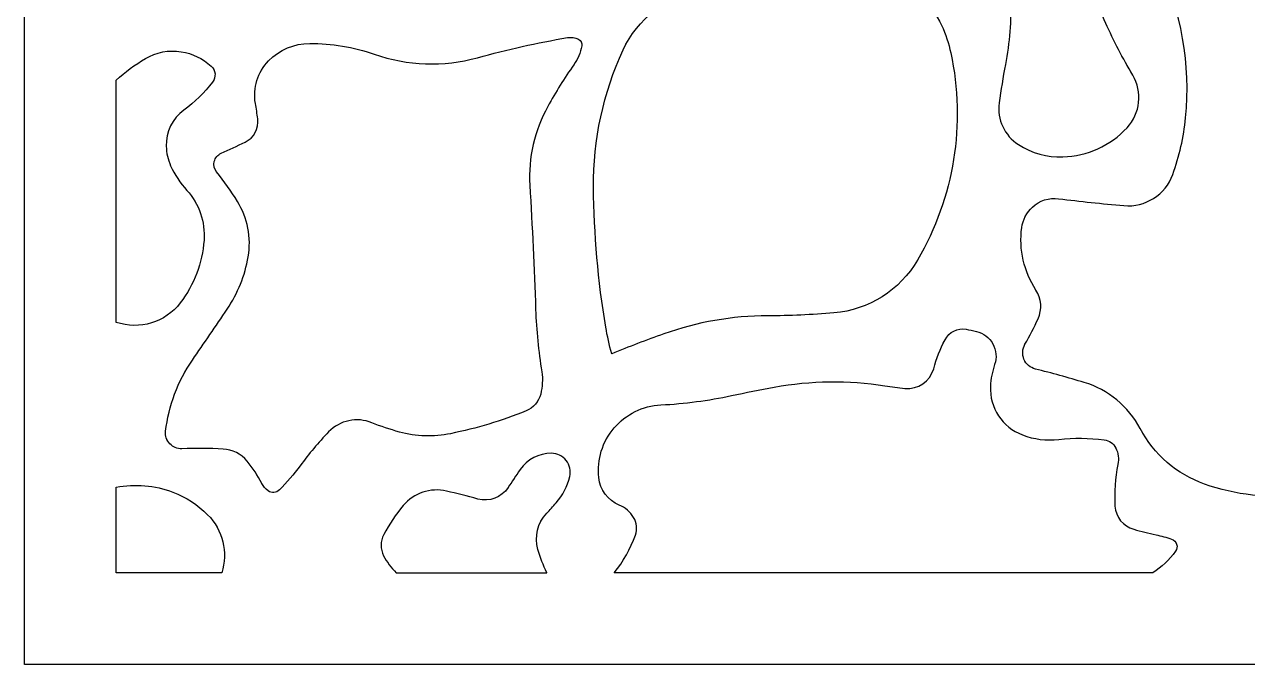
# Model space of a CAD drawing. Header units: centimetres. Extents: x -9.9 to 10.3, y -9.5 to 9.3.
# Drawn here: x -9.882 to -5.011, y -9.532 to -6.984 of the extents above; entities that cross this region are included whole.
import ezdxf

# ---------------------------------------------------------------- set-up
doc = ezdxf.new("R2010")
doc.units = ezdxf.units.CM
doc.header["$MEASUREMENT"] = 0
doc.layers.add('layer 1', color=7, linetype='Continuous')

msp = doc.modelspace()

# ---------------------------------------------------------------- linework, layer by layer
at = {"layer": 'layer 1', "color": 177}
for points, knots in [([(-0.14037, 9.32214), (-0.14037, 9.32214), (-9.88152, 9.32214), (-9.88152, 9.32214), (-9.88152, 9.32214), (-9.88152, 9.32214), (-9.88152, -9.53163), (-9.88152, -9.53163), (-9.88152, -9.53163), (-9.88152, -9.53163), (-0.14037, -9.53163), (-0.14037, -9.53163), (-0.14037, -9.53163), (-0.14037, -9.53163), (-0.14037, 9.32214), (-0.14037, 9.32214)], [0, 0, 0, 0, 0.2, 0.2, 0.2, 0.2, 0.4, 0.4, 0.4, 0.4, 0.6, 0.6, 0.6, 0.6, 1, 1, 1, 1]), ([(-5.74212, -5.81125), (-5.74071, -5.761), (-5.73426, -5.71101), (-5.72285, -5.66205), (-5.72285, -5.66205), (-5.70198, -5.57248), (-5.6734, -5.48486), (-5.63745, -5.40021), (-5.63745, -5.40021), (-5.61837, -5.35523), (-5.56962, -5.33052), (-5.52204, -5.34161), (-5.52204, -5.34161), (-5.45297, -5.35773), (-5.39365, -5.40184), (-5.35828, -5.46333), (-5.35828, -5.46333), (-5.33048, -5.51162), (-5.34061, -5.57287), (-5.38239, -5.60973), (-5.38239, -5.60973), (-5.41387, -5.63749), (-5.44395, -5.66678), (-5.47252, -5.69752), (-5.47252, -5.69752), (-5.54221, -5.77259), (-5.58336, -5.86964), (-5.58883, -5.97192), (-5.58883, -5.97192), (-5.59787, -6.14079), (-5.61429, -6.3092), (-5.63805, -6.47664), (-5.63805, -6.47664), (-5.65118, -6.56915), (-5.65172, -6.66299), (-5.63967, -6.75564), (-5.63967, -6.75564), (-5.62968, -6.83297), (-5.60811, -6.90834), (-5.57567, -6.97925), (-5.57567, -6.97925), (-5.5434, -7.0498), (-5.50746, -7.11861), (-5.468, -7.1854), (-5.468, -7.1854), (-5.42836, -7.25245), (-5.43759, -7.33766), (-5.49056, -7.39476), (-5.49056, -7.39476), (-5.55691, -7.46625), (-5.64926, -7.50812), (-5.74675, -7.51098), (-5.74675, -7.51098), (-5.80911, -7.5128), (-5.87059, -7.49578), (-5.92315, -7.46218), (-5.92315, -7.46218), (-5.97891, -7.42654), (-6.00893, -7.36172), (-6.00014, -7.29614), (-6.00014, -7.29614), (-5.99327, -7.24496), (-5.98491, -7.19399), (-5.97509, -7.14329), (-5.97509, -7.14329), (-5.95824, -7.05639), (-5.9516, -6.96783), (-5.95531, -6.87938), (-5.95531, -6.87938), (-5.95899, -6.79237), (-6.01961, -6.71831), (-6.10421, -6.69767), (-6.10421, -6.69767), (-6.14686, -6.68724), (-6.18792, -6.67113), (-6.22627, -6.64976), (-6.22627, -6.64976), (-6.25825, -6.63197), (-6.27667, -6.5969), (-6.27325, -6.56046), (-6.27325, -6.56046), (-6.27001, -6.52619), (-6.25628, -6.49373), (-6.23393, -6.46753), (-6.23393, -6.46753), (-6.2115, -6.44122), (-6.18009, -6.42415), (-6.14582, -6.41961), (-6.14582, -6.41961), (-6.09516, -6.41292), (-6.04419, -6.40879), (-5.99312, -6.40725), (-5.99312, -6.40725), (-5.96413, -6.40638), (-5.93561, -6.39985), (-5.90913, -6.38801), (-5.90913, -6.38801), (-5.85792, -6.36515), (-5.82046, -6.31958), (-5.80797, -6.2649), (-5.80797, -6.2649), (-5.78221, -6.15219), (-5.76161, -6.03837), (-5.74623, -5.92377), (-5.74623, -5.92377), (-5.74123, -5.88648), (-5.73985, -5.84881), (-5.74212, -5.81125)], [0, 0, 0, 0, 0.0357143, 0.0357143, 0.0357143, 0.0357143, 0.0714286, 0.0714286, 0.0714286, 0.0714286, 0.1071429, 0.1071429, 0.1071429, 0.1071429, 0.1428571, 0.1428571, 0.1428571, 0.1428571, 0.1785714, 0.1785714, 0.1785714, 0.1785714, 0.2142857, 0.2142857, 0.2142857, 0.2142857, 0.25, 0.25, 0.25, 0.25, 0.2857143, 0.2857143, 0.2857143, 0.2857143, 0.3214286, 0.3214286, 0.3214286, 0.3214286, 0.3571429, 0.3571429, 0.3571429, 0.3571429, 0.3928571, 0.3928571, 0.3928571, 0.3928571, 0.4285714, 0.4285714, 0.4285714, 0.4285714, 0.4642857, 0.4642857, 0.4642857, 0.4642857, 0.5, 0.5, 0.5, 0.5, 0.5357143, 0.5357143, 0.5357143, 0.5357143, 0.5714286, 0.5714286, 0.5714286, 0.5714286, 0.6071429, 0.6071429, 0.6071429, 0.6071429, 0.6428571, 0.6428571, 0.6428571, 0.6428571, 0.6785714, 0.6785714, 0.6785714, 0.6785714, 0.7142857, 0.7142857, 0.7142857, 0.7142857, 0.75, 0.75, 0.75, 0.75, 0.7857143, 0.7857143, 0.7857143, 0.7857143, 0.8214286, 0.8214286, 0.8214286, 0.8214286, 0.8571429, 0.8571429, 0.8571429, 0.8571429, 0.8928571, 0.8928571, 0.8928571, 0.8928571, 0.9285714, 0.9285714, 0.9285714, 0.9285714, 1, 1, 1, 1]), ([(-4.74733, -5.96332), (-4.78467, -5.87727), (-4.84033, -5.80044), (-4.91048, -5.73815), (-4.91048, -5.73815), (-4.93929, -5.71252), (-4.97076, -5.69005), (-5.00435, -5.67111), (-5.00435, -5.67111), (-5.05468, -5.64275), (-5.11787, -5.65291), (-5.1567, -5.69568), (-5.1567, -5.69568), (-5.21255, -5.75716), (-5.2582, -5.82715), (-5.29193, -5.90306), (-5.29193, -5.90306), (-5.33207, -5.9934), (-5.38118, -6.07952), (-5.4385, -6.16007), (-5.4385, -6.16007), (-5.49294, -6.2366), (-5.51141, -6.33295), (-5.48907, -6.42417), (-5.48907, -6.42417), (-5.4677, -6.5115), (-5.43674, -6.59619), (-5.39675, -6.67671), (-5.39675, -6.67671), (-5.38672, -6.69691), (-5.37678, -6.71715), (-5.36695, -6.73744), (-5.36695, -6.73744), (-5.27395, -6.92937), (-5.2361, -7.14348), (-5.2576, -7.35566), (-5.2576, -7.35566), (-5.2654, -7.43251), (-5.28261, -7.50813), (-5.30882, -7.58078), (-5.30882, -7.58078), (-5.33792, -7.66155), (-5.41793, -7.71254), (-5.50344, -7.70498), (-5.50344, -7.70498), (-5.59024, -7.69726), (-5.67689, -7.688), (-5.76335, -7.6772), (-5.76335, -7.6772), (-5.80127, -7.67246), (-5.83932, -7.68466), (-5.86739, -7.71058), (-5.86739, -7.71058), (-5.8907, -7.73215), (-5.90578, -7.76113), (-5.91002, -7.7926), (-5.91002, -7.7926), (-5.92175, -7.87948), (-5.90181, -7.96762), (-5.85378, -8.04096), (-5.85378, -8.04096), (-5.83153, -8.07495), (-5.82821, -8.11799), (-5.84495, -8.155), (-5.84495, -8.155), (-5.86069, -8.18976), (-5.87818, -8.22369), (-5.89738, -8.25666), (-5.89738, -8.25666), (-5.90798, -8.27491), (-5.90937, -8.29708), (-5.90113, -8.31651), (-5.90113, -8.31651), (-5.89289, -8.33594), (-5.87614, -8.35032), (-5.85565, -8.35539), (-5.85565, -8.35539), (-5.79043, -8.37162), (-5.72561, -8.38946), (-5.66127, -8.40889), (-5.66127, -8.40889), (-5.56555, -8.43783), (-5.48531, -8.50388), (-5.43847, -8.59224), (-5.43847, -8.59224), (-5.38377, -8.69542), (-5.29244, -8.7743), (-5.18237, -8.81333), (-5.18237, -8.81333), (-5.12062, -8.83523), (-5.05658, -8.84994), (-4.99146, -8.85717), (-4.99146, -8.85717), (-4.92793, -8.86422), (-4.86366, -8.85598), (-4.80397, -8.8331), (-4.80397, -8.8331), (-4.74177, -8.80925), (-4.69462, -8.75734), (-4.6769, -8.69313), (-4.6769, -8.69313), (-4.66856, -8.66294), (-4.66006, -8.63279), (-4.65141, -8.60268), (-4.65141, -8.60268), (-4.63637, -8.55033), (-4.59613, -8.50893), (-4.54425, -8.49234), (-4.54425, -8.49234), (-4.47806, -8.4712), (-4.41039, -8.45496), (-4.34181, -8.44376), (-4.34181, -8.44376), (-4.28399, -8.4343), (-4.23532, -8.39545), (-4.21335, -8.34114), (-4.21335, -8.34114), (-4.20248, -8.3143), (-4.19621, -8.28582), (-4.1948, -8.25689), (-4.1948, -8.25689), (-4.18794, -8.11544), (-4.1613, -7.97561), (-4.11567, -7.84154), (-4.11567, -7.84154), (-4.10431, -7.80814), (-4.10006, -7.77276), (-4.10319, -7.73762), (-4.10319, -7.73762), (-4.10537, -7.71328), (-4.12496, -7.6942), (-4.14936, -7.69271), (-4.14936, -7.69271), (-4.18748, -7.69037), (-4.22573, -7.69142), (-4.26367, -7.69587), (-4.26367, -7.69587), (-4.31419, -7.70179), (-4.36478, -7.70706), (-4.41544, -7.7117), (-4.41544, -7.7117), (-4.53297, -7.72247), (-4.64918, -7.6797), (-4.73176, -7.59537), (-4.73176, -7.59537), (-4.84005, -7.48478), (-4.88914, -7.32906), (-4.86399, -7.17634), (-4.86399, -7.17634), (-4.85209, -7.10413), (-4.83385, -7.0331), (-4.80949, -6.96408), (-4.80949, -6.96408), (-4.77861, -6.87673), (-4.74557, -6.79014), (-4.7104, -6.70442), (-4.7104, -6.70442), (-4.64857, -6.55368), (-4.63411, -6.38777), (-4.66899, -6.22862), (-4.66899, -6.22862), (-4.68875, -6.13843), (-4.71493, -6.04979), (-4.74733, -5.96333), (-4.74733, -5.96333), (-4.74733, -5.96333), (-4.74733, -5.96332), (-4.74733, -5.96332)], [0, 0, 0, 0, 0.0232558, 0.0232558, 0.0232558, 0.0232558, 0.0465116, 0.0465116, 0.0465116, 0.0465116, 0.0697674, 0.0697674, 0.0697674, 0.0697674, 0.0930233, 0.0930233, 0.0930233, 0.0930233, 0.1162791, 0.1162791, 0.1162791, 0.1162791, 0.1395349, 0.1395349, 0.1395349, 0.1395349, 0.1627907, 0.1627907, 0.1627907, 0.1627907, 0.1860465, 0.1860465, 0.1860465, 0.1860465, 0.2093023, 0.2093023, 0.2093023, 0.2093023, 0.2325581, 0.2325581, 0.2325581, 0.2325581, 0.255814, 0.255814, 0.255814, 0.255814, 0.2790698, 0.2790698, 0.2790698, 0.2790698, 0.3023256, 0.3023256, 0.3023256, 0.3023256, 0.3255814, 0.3255814, 0.3255814, 0.3255814, 0.3488372, 0.3488372, 0.3488372, 0.3488372, 0.372093, 0.372093, 0.372093, 0.372093, 0.3953488, 0.3953488, 0.3953488, 0.3953488, 0.4186047, 0.4186047, 0.4186047, 0.4186047, 0.4418605, 0.4418605, 0.4418605, 0.4418605, 0.4651163, 0.4651163, 0.4651163, 0.4651163, 0.4883721, 0.4883721, 0.4883721, 0.4883721, 0.5116279, 0.5116279, 0.5116279, 0.5116279, 0.5348837, 0.5348837, 0.5348837, 0.5348837, 0.5581395, 0.5581395, 0.5581395, 0.5581395, 0.5813953, 0.5813953, 0.5813953, 0.5813953, 0.6046512, 0.6046512, 0.6046512, 0.6046512, 0.627907, 0.627907, 0.627907, 0.627907, 0.6511628, 0.6511628, 0.6511628, 0.6511628, 0.6744186, 0.6744186, 0.6744186, 0.6744186, 0.6976744, 0.6976744, 0.6976744, 0.6976744, 0.7209302, 0.7209302, 0.7209302, 0.7209302, 0.744186, 0.744186, 0.744186, 0.744186, 0.7674419, 0.7674419, 0.7674419, 0.7674419, 0.7906977, 0.7906977, 0.7906977, 0.7906977, 0.8139535, 0.8139535, 0.8139535, 0.8139535, 0.8372093, 0.8372093, 0.8372093, 0.8372093, 0.8604651, 0.8604651, 0.8604651, 0.8604651, 0.8837209, 0.8837209, 0.8837209, 0.8837209, 0.9069767, 0.9069767, 0.9069767, 0.9069767, 0.9302326, 0.9302326, 0.9302326, 0.9302326, 0.9534884, 0.9534884, 0.9534884, 0.9534884, 1, 1, 1, 1]), ([(-7.54279, -8.29478), (-7.47433, -8.26671), (-7.40522, -8.24024), (-7.33553, -8.2154), (-7.33553, -8.2154), (-7.20277, -8.16809), (-7.06288, -8.14375), (-6.92195, -8.14342), (-6.92195, -8.14342), (-6.83382, -8.14321), (-6.74573, -8.13938), (-6.65791, -8.13194), (-6.65791, -8.13194), (-6.51922, -8.12015), (-6.39502, -8.04173), (-6.32486, -7.92152), (-6.32486, -7.92152), (-6.17962, -7.67269), (-6.13245, -7.37883), (-6.19266, -7.09708), (-6.19266, -7.09708), (-6.20076, -7.05914), (-6.21306, -7.02223), (-6.22934, -6.98702), (-6.22934, -6.98702), (-6.27134, -6.89622), (-6.35204, -6.82928), (-6.44906, -6.80487), (-6.44906, -6.80487), (-6.50341, -6.79119), (-6.55944, -6.78552), (-6.61542, -6.78805), (-6.61542, -6.78805), (-6.80869, -6.79675), (-7.00119, -6.81762), (-7.19182, -6.85053), (-7.19182, -6.85053), (-7.32619, -6.87376), (-7.44051, -6.96141), (-7.49768, -7.08521), (-7.49768, -7.08521), (-7.5768, -7.25648), (-7.61697, -7.44308), (-7.6153, -7.63173), (-7.6153, -7.63173), (-7.61365, -7.81837), (-7.59738, -8.00456), (-7.56661, -8.18864), (-7.56661, -8.18864), (-7.56063, -8.22444), (-7.55268, -8.25986), (-7.54279, -8.29478), (-7.54279, -8.29478), (-7.54279, -8.29478), (-7.54279, -8.29478), (-7.54279, -8.29478)], [0, 0, 0, 0, 0.0666667, 0.0666667, 0.0666667, 0.0666667, 0.1333333, 0.1333333, 0.1333333, 0.1333333, 0.2, 0.2, 0.2, 0.2, 0.2666667, 0.2666667, 0.2666667, 0.2666667, 0.3333333, 0.3333333, 0.3333333, 0.3333333, 0.4, 0.4, 0.4, 0.4, 0.4666667, 0.4666667, 0.4666667, 0.4666667, 0.5333333, 0.5333333, 0.5333333, 0.5333333, 0.6, 0.6, 0.6, 0.6, 0.6666667, 0.6666667, 0.6666667, 0.6666667, 0.7333333, 0.7333333, 0.7333333, 0.7333333, 0.8, 0.8, 0.8, 0.8, 0.8666667, 0.8666667, 0.8666667, 0.8666667, 1, 1, 1, 1]), ([(-7.82116, -8.36658), (-7.83479, -8.28451), (-7.84305, -8.20162), (-7.84589, -8.11846), (-7.84589, -8.11846), (-7.85153, -7.95339), (-7.85922, -7.7884), (-7.86894, -7.62352), (-7.86894, -7.62352), (-7.87538, -7.51447), (-7.85064, -7.40578), (-7.79766, -7.31024), (-7.79766, -7.31024), (-7.766, -7.25298), (-7.73128, -7.19746), (-7.69367, -7.14392), (-7.69367, -7.14392), (-7.67795, -7.12153), (-7.66721, -7.09605), (-7.66217, -7.06917), (-7.66217, -7.06917), (-7.66013, -7.05824), (-7.66561, -7.0473), (-7.67559, -7.04241), (-7.67559, -7.04241), (-7.68893, -7.03589), (-7.70396, -7.03372), (-7.7186, -7.03621), (-7.7186, -7.03621), (-7.83947, -7.05676), (-7.95923, -7.08338), (-8.07742, -7.11597), (-8.07742, -7.11597), (-8.21283, -7.15331), (-8.35648, -7.14846), (-8.48907, -7.10209), (-8.48907, -7.10209), (-8.57151, -7.07326), (-8.65825, -7.05874), (-8.74559, -7.05915), (-8.74559, -7.05915), (-8.80724, -7.05944), (-8.86617, -7.0844), (-8.90924, -7.12852), (-8.90924, -7.12852), (-8.95306, -7.17339), (-8.97263, -7.23654), (-8.9618, -7.29832), (-8.9618, -7.29832), (-8.95825, -7.31863), (-8.95512, -7.33902), (-8.95243, -7.35946), (-8.95243, -7.35946), (-8.94735, -7.39794), (-8.96762, -7.43535), (-9.00261, -7.45215), (-9.00261, -7.45215), (-9.03428, -7.46736), (-9.06616, -7.48211), (-9.09825, -7.49642), (-9.09825, -7.49642), (-9.11198, -7.50255), (-9.12207, -7.51472), (-9.12558, -7.52934), (-9.12558, -7.52934), (-9.12908, -7.54396), (-9.12566, -7.5593), (-9.11621, -7.57099), (-9.11621, -7.57099), (-9.08618, -7.60822), (-9.0585, -7.64727), (-9.03331, -7.68792), (-9.03331, -7.68792), (-8.99251, -7.75366), (-8.97729, -7.83215), (-8.99053, -7.90838), (-8.99053, -7.90838), (-9.00349, -7.98294), (-9.03206, -8.05395), (-9.07433, -8.11672), (-9.07433, -8.11672), (-9.12009, -8.18465), (-9.16623, -8.25232), (-9.21276, -8.31973), (-9.21276, -8.31973), (-9.27093, -8.40403), (-9.30751, -8.50127), (-9.31931, -8.60301), (-9.31931, -8.60301), (-9.32141, -8.62127), (-9.31539, -8.63953), (-9.30284, -8.65296), (-9.30284, -8.65296), (-9.2903, -8.66638), (-9.2726, -8.67363), (-9.25424, -8.67277), (-9.25424, -8.67277), (-9.19958, -8.67026), (-9.14481, -8.67065), (-9.09019, -8.67395), (-9.09019, -8.67395), (-9.05324, -8.67617), (-9.01882, -8.69356), (-8.99508, -8.72197), (-8.99508, -8.72197), (-8.97224, -8.74931), (-8.95256, -8.77915), (-8.93642, -8.81092), (-8.93642, -8.81092), (-8.93048, -8.8226), (-8.92183, -8.83269), (-8.91119, -8.84034), (-8.91119, -8.84034), (-8.89722, -8.85037), (-8.87806, -8.84879), (-8.86595, -8.83659), (-8.86595, -8.83659), (-8.83619, -8.80665), (-8.80872, -8.77453), (-8.78376, -8.74048), (-8.78376, -8.74048), (-8.74901, -8.69307), (-8.71108, -8.64805), (-8.67027, -8.60574), (-8.67027, -8.60574), (-8.6257, -8.55952), (-8.55744, -8.54507), (-8.49793, -8.56917), (-8.49793, -8.56917), (-8.46226, -8.58363), (-8.42575, -8.59593), (-8.3886, -8.60601), (-8.3886, -8.60601), (-8.32198, -8.62416), (-8.25206, -8.62644), (-8.1844, -8.61267), (-8.1844, -8.61267), (-8.08158, -8.59173), (-7.98094, -8.5613), (-7.88375, -8.52174), (-7.88375, -8.52174), (-7.85487, -8.50998), (-7.83336, -8.48515), (-7.82586, -8.45489), (-7.82586, -8.45489), (-7.8187, -8.42601), (-7.81711, -8.39605), (-7.82116, -8.36658), (-7.82116, -8.36658), (-7.82116, -8.36658), (-7.82116, -8.36658), (-7.82116, -8.36658)], [0, 0, 0, 0, 0.025641, 0.025641, 0.025641, 0.025641, 0.0512821, 0.0512821, 0.0512821, 0.0512821, 0.0769231, 0.0769231, 0.0769231, 0.0769231, 0.1025641, 0.1025641, 0.1025641, 0.1025641, 0.1282051, 0.1282051, 0.1282051, 0.1282051, 0.1538462, 0.1538462, 0.1538462, 0.1538462, 0.1794872, 0.1794872, 0.1794872, 0.1794872, 0.2051282, 0.2051282, 0.2051282, 0.2051282, 0.2307692, 0.2307692, 0.2307692, 0.2307692, 0.2564103, 0.2564103, 0.2564103, 0.2564103, 0.2820513, 0.2820513, 0.2820513, 0.2820513, 0.3076923, 0.3076923, 0.3076923, 0.3076923, 0.3333333, 0.3333333, 0.3333333, 0.3333333, 0.3589744, 0.3589744, 0.3589744, 0.3589744, 0.3846154, 0.3846154, 0.3846154, 0.3846154, 0.4102564, 0.4102564, 0.4102564, 0.4102564, 0.4358974, 0.4358974, 0.4358974, 0.4358974, 0.4615385, 0.4615385, 0.4615385, 0.4615385, 0.4871795, 0.4871795, 0.4871795, 0.4871795, 0.5128205, 0.5128205, 0.5128205, 0.5128205, 0.5384615, 0.5384615, 0.5384615, 0.5384615, 0.5641026, 0.5641026, 0.5641026, 0.5641026, 0.5897436, 0.5897436, 0.5897436, 0.5897436, 0.6153846, 0.6153846, 0.6153846, 0.6153846, 0.6410256, 0.6410256, 0.6410256, 0.6410256, 0.6666667, 0.6666667, 0.6666667, 0.6666667, 0.6923077, 0.6923077, 0.6923077, 0.6923077, 0.7179487, 0.7179487, 0.7179487, 0.7179487, 0.7435897, 0.7435897, 0.7435897, 0.7435897, 0.7692308, 0.7692308, 0.7692308, 0.7692308, 0.7948718, 0.7948718, 0.7948718, 0.7948718, 0.8205128, 0.8205128, 0.8205128, 0.8205128, 0.8461538, 0.8461538, 0.8461538, 0.8461538, 0.8717949, 0.8717949, 0.8717949, 0.8717949, 0.8974359, 0.8974359, 0.8974359, 0.8974359, 0.9230769, 0.9230769, 0.9230769, 0.9230769, 0.9487179, 0.9487179, 0.9487179, 0.9487179, 1, 1, 1, 1]), ([(-9.51628, -8.16949), (-9.42335, -8.20117), (-9.32066, -8.1701), (-9.26101, -8.09211), (-9.26101, -8.09211), (-9.20581, -8.01998), (-9.17292, -7.93332), (-9.16638, -7.84273), (-9.16638, -7.84273), (-9.16114, -7.76989), (-9.18595, -7.69814), (-9.23511, -7.64414), (-9.23511, -7.64414), (-9.26161, -7.61501), (-9.28329, -7.58182), (-9.2993, -7.54584), (-9.2993, -7.54584), (-9.31015, -7.52145), (-9.31618, -7.49518), (-9.31705, -7.46849), (-9.31705, -7.46849), (-9.3189, -7.41189), (-9.29261, -7.358), (-9.24688, -7.32459), (-9.24688, -7.32459), (-9.20356, -7.29295), (-9.16499, -7.2553), (-9.13229, -7.21277), (-9.13229, -7.21277), (-9.11737, -7.19334), (-9.11984, -7.16573), (-9.13802, -7.1493), (-9.13802, -7.1493), (-9.17138, -7.11911), (-9.21276, -7.09926), (-9.25718, -7.09215), (-9.25718, -7.09215), (-9.3064, -7.0843), (-9.35679, -7.09395), (-9.39962, -7.11944), (-9.39962, -7.11944), (-9.44127, -7.14422), (-9.48034, -7.17308), (-9.51628, -7.20559), (-9.51628, -7.20559), (-9.51628, -7.20559), (-9.51628, -8.16949), (-9.51628, -8.16949)], [0, 0, 0, 0, 0.0769231, 0.0769231, 0.0769231, 0.0769231, 0.1538462, 0.1538462, 0.1538462, 0.1538462, 0.2307692, 0.2307692, 0.2307692, 0.2307692, 0.3076923, 0.3076923, 0.3076923, 0.3076923, 0.3846154, 0.3846154, 0.3846154, 0.3846154, 0.4615385, 0.4615385, 0.4615385, 0.4615385, 0.5384615, 0.5384615, 0.5384615, 0.5384615, 0.6153846, 0.6153846, 0.6153846, 0.6153846, 0.6923077, 0.6923077, 0.6923077, 0.6923077, 0.7692308, 0.7692308, 0.7692308, 0.7692308, 0.8461538, 0.8461538, 0.8461538, 0.8461538, 1, 1, 1, 1]), ([(-5.38816, -9.16639), (-5.35285, -9.14388), (-5.32215, -9.11489), (-5.29766, -9.08092), (-5.29766, -9.08092), (-5.29175, -9.0727), (-5.2901, -9.06217), (-5.29322, -9.05254), (-5.29322, -9.05254), (-5.29633, -9.04291), (-5.30377, -9.03536), (-5.31337, -9.03217), (-5.31337, -9.03217), (-5.3337, -9.02537), (-5.3544, -9.01973), (-5.37537, -9.01527), (-5.37537, -9.01527), (-5.40517, -9.00893), (-5.43476, -9.00164), (-5.46409, -8.99341), (-5.46409, -8.99341), (-5.50614, -8.98162), (-5.53612, -8.94443), (-5.53878, -8.90084), (-5.53878, -8.90084), (-5.54217, -8.84523), (-5.53826, -8.7894), (-5.52718, -8.7348), (-5.52718, -8.7348), (-5.52273, -8.71286), (-5.52566, -8.69008), (-5.53554, -8.66998), (-5.53554, -8.66998), (-5.54442, -8.65198), (-5.56171, -8.63963), (-5.58163, -8.6371), (-5.58163, -8.6371), (-5.64178, -8.62944), (-5.70261, -8.62901), (-5.76286, -8.63583), (-5.76286, -8.63583), (-5.81184, -8.64138), (-5.86146, -8.63509), (-5.90751, -8.61752), (-5.90751, -8.61752), (-5.98716, -8.58713), (-6.03843, -8.50907), (-6.03483, -8.42389), (-6.03483, -8.42389), (-6.03313, -8.39449), (-6.02746, -8.36543), (-6.018, -8.33754), (-6.018, -8.33754), (-6.00879, -8.31032), (-6.01145, -8.28048), (-6.02534, -8.25532), (-6.02534, -8.25532), (-6.03923, -8.23016), (-6.06291, -8.21204), (-6.09085, -8.20533), (-6.09085, -8.20533), (-6.10441, -8.20207), (-6.11807, -8.19928), (-6.13182, -8.19699), (-6.13182, -8.19699), (-6.16583, -8.19131), (-6.1996, -8.20813), (-6.21552, -8.23871), (-6.21552, -8.23871), (-6.23468, -8.27548), (-6.24985, -8.31419), (-6.26076, -8.35419), (-6.26076, -8.35419), (-6.27455, -8.40479), (-6.32316, -8.43786), (-6.3753, -8.43221), (-6.3753, -8.43221), (-6.40188, -8.42932), (-6.42838, -8.42583), (-6.4548, -8.42173), (-6.4548, -8.42173), (-6.60097, -8.39905), (-6.74986, -8.40094), (-6.8954, -8.42735), (-6.8954, -8.42735), (-6.95231, -8.43767), (-7.00904, -8.4489), (-7.06559, -8.46104), (-7.06559, -8.46104), (-7.15822, -8.48093), (-7.25231, -8.49332), (-7.34693, -8.4981), (-7.34693, -8.4981), (-7.41896, -8.50179), (-7.48631, -8.53496), (-7.53315, -8.58982), (-7.53315, -8.58982), (-7.57999, -8.64467), (-7.60224, -8.71602), (-7.5946, -8.78774), (-7.5946, -8.78774), (-7.58945, -8.83636), (-7.55821, -8.87826), (-7.51307, -8.89704), (-7.51307, -8.89704), (-7.48938, -8.9069), (-7.46937, -8.92398), (-7.45592, -8.94584), (-7.45592, -8.94584), (-7.44285, -8.96709), (-7.44016, -8.99316), (-7.4486, -9.01664), (-7.4486, -9.01664), (-7.46812, -9.0709), (-7.4966, -9.12152), (-7.53282, -9.16639), (-7.53282, -9.16639), (-7.53282, -9.16639), (-5.38816, -9.16639), (-5.38816, -9.16639)], [0, 0, 0, 0, 0.0322581, 0.0322581, 0.0322581, 0.0322581, 0.0645161, 0.0645161, 0.0645161, 0.0645161, 0.0967742, 0.0967742, 0.0967742, 0.0967742, 0.1290323, 0.1290323, 0.1290323, 0.1290323, 0.1612903, 0.1612903, 0.1612903, 0.1612903, 0.1935484, 0.1935484, 0.1935484, 0.1935484, 0.2258065, 0.2258065, 0.2258065, 0.2258065, 0.2580645, 0.2580645, 0.2580645, 0.2580645, 0.2903226, 0.2903226, 0.2903226, 0.2903226, 0.3225806, 0.3225806, 0.3225806, 0.3225806, 0.3548387, 0.3548387, 0.3548387, 0.3548387, 0.3870968, 0.3870968, 0.3870968, 0.3870968, 0.4193548, 0.4193548, 0.4193548, 0.4193548, 0.4516129, 0.4516129, 0.4516129, 0.4516129, 0.483871, 0.483871, 0.483871, 0.483871, 0.516129, 0.516129, 0.516129, 0.516129, 0.5483871, 0.5483871, 0.5483871, 0.5483871, 0.5806452, 0.5806452, 0.5806452, 0.5806452, 0.6129032, 0.6129032, 0.6129032, 0.6129032, 0.6451613, 0.6451613, 0.6451613, 0.6451613, 0.6774194, 0.6774194, 0.6774194, 0.6774194, 0.7096774, 0.7096774, 0.7096774, 0.7096774, 0.7419355, 0.7419355, 0.7419355, 0.7419355, 0.7741935, 0.7741935, 0.7741935, 0.7741935, 0.8064516, 0.8064516, 0.8064516, 0.8064516, 0.8387097, 0.8387097, 0.8387097, 0.8387097, 0.8709677, 0.8709677, 0.8709677, 0.8709677, 0.9032258, 0.9032258, 0.9032258, 0.9032258, 0.9354839, 0.9354839, 0.9354839, 0.9354839, 1, 1, 1, 1]), ([(-7.80112, -9.16639), (-7.80112, -9.16639), (-8.40107, -9.16639), (-8.40107, -9.16639), (-8.40107, -9.16639), (-8.42134, -9.14672), (-8.43826, -9.12388), (-8.45118, -9.09876), (-8.45118, -9.09876), (-8.46478, -9.07233), (-8.46463, -9.04091), (-8.4508, -9.01459), (-8.4508, -9.01459), (-8.42905, -8.9732), (-8.40291, -8.93426), (-8.37284, -8.89845), (-8.37284, -8.89845), (-8.33101, -8.84859), (-8.26461, -8.8265), (-8.20122, -8.8413), (-8.20122, -8.8413), (-8.15939, -8.85108), (-8.11772, -8.86158), (-8.07625, -8.8728), (-8.07625, -8.8728), (-8.03042, -8.88518), (-7.98185, -8.86685), (-7.95569, -8.82723), (-7.95569, -8.82723), (-7.93986, -8.80326), (-7.92379, -8.77945), (-7.90748, -8.75581), (-7.90748, -8.75581), (-7.87927, -8.71492), (-7.83268, -8.69054), (-7.78301, -8.69064), (-7.78301, -8.69064), (-7.76002, -8.69067), (-7.73831, -8.70123), (-7.72409, -8.7193), (-7.72409, -8.7193), (-7.70988, -8.73736), (-7.70476, -8.7611), (-7.71013, -8.78345), (-7.71013, -8.78345), (-7.71951, -8.82223), (-7.73815, -8.85819), (-7.76444, -8.8882), (-7.76444, -8.8882), (-7.77674, -8.90223), (-7.78924, -8.91608), (-7.80195, -8.92974), (-7.80195, -8.92974), (-7.83787, -8.96836), (-7.8511, -9.02284), (-7.83683, -9.07362), (-7.83683, -9.07362), (-7.82785, -9.1056), (-7.8159, -9.13665), (-7.80112, -9.16639), (-7.80112, -9.16639), (-7.80112, -9.16639), (-7.80112, -9.16639), (-7.80112, -9.16639)], [0, 0, 0, 0, 0.0588235, 0.0588235, 0.0588235, 0.0588235, 0.1176471, 0.1176471, 0.1176471, 0.1176471, 0.1764706, 0.1764706, 0.1764706, 0.1764706, 0.2352941, 0.2352941, 0.2352941, 0.2352941, 0.2941176, 0.2941176, 0.2941176, 0.2941176, 0.3529412, 0.3529412, 0.3529412, 0.3529412, 0.4117647, 0.4117647, 0.4117647, 0.4117647, 0.4705882, 0.4705882, 0.4705882, 0.4705882, 0.5294118, 0.5294118, 0.5294118, 0.5294118, 0.5882353, 0.5882353, 0.5882353, 0.5882353, 0.6470588, 0.6470588, 0.6470588, 0.6470588, 0.7058824, 0.7058824, 0.7058824, 0.7058824, 0.7647059, 0.7647059, 0.7647059, 0.7647059, 0.8235294, 0.8235294, 0.8235294, 0.8235294, 0.8823529, 0.8823529, 0.8823529, 0.8823529, 1, 1, 1, 1]), ([(-9.09595, -9.16639), (-9.07011, -9.08486), (-9.0917, -8.99579), (-9.15209, -8.93521), (-9.15209, -8.93521), (-9.19136, -8.89579), (-9.23851, -8.86515), (-9.29048, -8.84527), (-9.29048, -8.84527), (-9.36259, -8.81839), (-9.44061, -8.81159), (-9.51628, -8.82562), (-9.51628, -8.82562), (-9.51628, -8.82562), (-9.51628, -9.16639), (-9.51628, -9.16639), (-9.51628, -9.16639), (-9.51628, -9.16639), (-9.09595, -9.16639), (-9.09595, -9.16639), (-9.09595, -9.16639), (-9.09595, -9.16639), (-9.09595, -9.16639), (-9.09595, -9.16639)], [0, 0, 0, 0, 0.1428571, 0.1428571, 0.1428571, 0.1428571, 0.2857143, 0.2857143, 0.2857143, 0.2857143, 0.4285714, 0.4285714, 0.4285714, 0.4285714, 0.5714286, 0.5714286, 0.5714286, 0.5714286, 0.7142857, 0.7142857, 0.7142857, 0.7142857, 1, 1, 1, 1])]:
    msp.add_open_spline(points, degree=3, knots=knots, dxfattribs=at)
at = {"layer": 'layer 1', "lineweight": 9}
for points, knots in [([(-0.14037, 9.32214), (-0.14037, 9.32214), (-9.88152, 9.32214), (-9.88152, 9.32214), (-9.88152, 9.32214), (-9.88152, 9.32214), (-9.88152, -9.53163), (-9.88152, -9.53163), (-9.88152, -9.53163), (-9.88152, -9.53163), (-0.14037, -9.53163), (-0.14037, -9.53163), (-0.14037, -9.53163), (-0.14037, -9.53163), (-0.14037, 9.32214), (-0.14037, 9.32214)], [0, 0, 0, 0, 0.2, 0.2, 0.2, 0.2, 0.4, 0.4, 0.4, 0.4, 0.6, 0.6, 0.6, 0.6, 1, 1, 1, 1]), ([(-5.74212, -5.81125), (-5.74071, -5.761), (-5.73426, -5.71101), (-5.72285, -5.66205), (-5.72285, -5.66205), (-5.70198, -5.57248), (-5.6734, -5.48486), (-5.63745, -5.40021), (-5.63745, -5.40021), (-5.61837, -5.35523), (-5.56962, -5.33052), (-5.52204, -5.34161), (-5.52204, -5.34161), (-5.45297, -5.35773), (-5.39365, -5.40184), (-5.35828, -5.46333), (-5.35828, -5.46333), (-5.33048, -5.51162), (-5.34061, -5.57287), (-5.38239, -5.60973), (-5.38239, -5.60973), (-5.41387, -5.63749), (-5.44395, -5.66678), (-5.47252, -5.69752), (-5.47252, -5.69752), (-5.54221, -5.77259), (-5.58336, -5.86964), (-5.58883, -5.97192), (-5.58883, -5.97192), (-5.59787, -6.14079), (-5.61429, -6.3092), (-5.63805, -6.47664), (-5.63805, -6.47664), (-5.65118, -6.56915), (-5.65172, -6.66299), (-5.63967, -6.75564), (-5.63967, -6.75564), (-5.62968, -6.83297), (-5.60811, -6.90834), (-5.57567, -6.97925), (-5.57567, -6.97925), (-5.5434, -7.0498), (-5.50746, -7.11861), (-5.468, -7.1854), (-5.468, -7.1854), (-5.42836, -7.25245), (-5.43759, -7.33766), (-5.49056, -7.39476), (-5.49056, -7.39476), (-5.55691, -7.46625), (-5.64926, -7.50812), (-5.74675, -7.51098), (-5.74675, -7.51098), (-5.80911, -7.5128), (-5.87059, -7.49578), (-5.92315, -7.46218), (-5.92315, -7.46218), (-5.97891, -7.42654), (-6.00893, -7.36172), (-6.00014, -7.29614), (-6.00014, -7.29614), (-5.99327, -7.24496), (-5.98491, -7.19399), (-5.97509, -7.14329), (-5.97509, -7.14329), (-5.95824, -7.05639), (-5.9516, -6.96783), (-5.95531, -6.87938), (-5.95531, -6.87938), (-5.95899, -6.79237), (-6.01961, -6.71831), (-6.10421, -6.69767), (-6.10421, -6.69767), (-6.14686, -6.68724), (-6.18792, -6.67113), (-6.22627, -6.64976), (-6.22627, -6.64976), (-6.25825, -6.63197), (-6.27667, -6.5969), (-6.27325, -6.56046), (-6.27325, -6.56046), (-6.27001, -6.52619), (-6.25628, -6.49373), (-6.23393, -6.46753), (-6.23393, -6.46753), (-6.2115, -6.44122), (-6.18009, -6.42415), (-6.14582, -6.41961), (-6.14582, -6.41961), (-6.09516, -6.41292), (-6.04419, -6.40879), (-5.99312, -6.40725), (-5.99312, -6.40725), (-5.96413, -6.40638), (-5.93561, -6.39985), (-5.90913, -6.38801), (-5.90913, -6.38801), (-5.85792, -6.36515), (-5.82046, -6.31958), (-5.80797, -6.2649), (-5.80797, -6.2649), (-5.78221, -6.15219), (-5.76161, -6.03837), (-5.74623, -5.92377), (-5.74623, -5.92377), (-5.74123, -5.88648), (-5.73985, -5.84881), (-5.74212, -5.81125)], [0, 0, 0, 0, 0.0357143, 0.0357143, 0.0357143, 0.0357143, 0.0714286, 0.0714286, 0.0714286, 0.0714286, 0.1071429, 0.1071429, 0.1071429, 0.1071429, 0.1428571, 0.1428571, 0.1428571, 0.1428571, 0.1785714, 0.1785714, 0.1785714, 0.1785714, 0.2142857, 0.2142857, 0.2142857, 0.2142857, 0.25, 0.25, 0.25, 0.25, 0.2857143, 0.2857143, 0.2857143, 0.2857143, 0.3214286, 0.3214286, 0.3214286, 0.3214286, 0.3571429, 0.3571429, 0.3571429, 0.3571429, 0.3928571, 0.3928571, 0.3928571, 0.3928571, 0.4285714, 0.4285714, 0.4285714, 0.4285714, 0.4642857, 0.4642857, 0.4642857, 0.4642857, 0.5, 0.5, 0.5, 0.5, 0.5357143, 0.5357143, 0.5357143, 0.5357143, 0.5714286, 0.5714286, 0.5714286, 0.5714286, 0.6071429, 0.6071429, 0.6071429, 0.6071429, 0.6428571, 0.6428571, 0.6428571, 0.6428571, 0.6785714, 0.6785714, 0.6785714, 0.6785714, 0.7142857, 0.7142857, 0.7142857, 0.7142857, 0.75, 0.75, 0.75, 0.75, 0.7857143, 0.7857143, 0.7857143, 0.7857143, 0.8214286, 0.8214286, 0.8214286, 0.8214286, 0.8571429, 0.8571429, 0.8571429, 0.8571429, 0.8928571, 0.8928571, 0.8928571, 0.8928571, 0.9285714, 0.9285714, 0.9285714, 0.9285714, 1, 1, 1, 1]), ([(-4.74733, -5.96332), (-4.78467, -5.87727), (-4.84033, -5.80044), (-4.91048, -5.73815), (-4.91048, -5.73815), (-4.93929, -5.71252), (-4.97076, -5.69005), (-5.00435, -5.67111), (-5.00435, -5.67111), (-5.05468, -5.64275), (-5.11787, -5.65291), (-5.1567, -5.69568), (-5.1567, -5.69568), (-5.21255, -5.75716), (-5.2582, -5.82715), (-5.29193, -5.90306), (-5.29193, -5.90306), (-5.33207, -5.9934), (-5.38118, -6.07952), (-5.4385, -6.16007), (-5.4385, -6.16007), (-5.49294, -6.2366), (-5.51141, -6.33295), (-5.48907, -6.42417), (-5.48907, -6.42417), (-5.4677, -6.5115), (-5.43674, -6.59619), (-5.39675, -6.67671), (-5.39675, -6.67671), (-5.38672, -6.69691), (-5.37678, -6.71715), (-5.36695, -6.73744), (-5.36695, -6.73744), (-5.27395, -6.92937), (-5.2361, -7.14348), (-5.2576, -7.35566), (-5.2576, -7.35566), (-5.2654, -7.43251), (-5.28261, -7.50813), (-5.30882, -7.58078), (-5.30882, -7.58078), (-5.33792, -7.66155), (-5.41793, -7.71254), (-5.50344, -7.70498), (-5.50344, -7.70498), (-5.59024, -7.69726), (-5.67689, -7.688), (-5.76335, -7.6772), (-5.76335, -7.6772), (-5.80127, -7.67246), (-5.83932, -7.68466), (-5.86739, -7.71058), (-5.86739, -7.71058), (-5.8907, -7.73215), (-5.90578, -7.76113), (-5.91002, -7.7926), (-5.91002, -7.7926), (-5.92175, -7.87948), (-5.90181, -7.96762), (-5.85378, -8.04096), (-5.85378, -8.04096), (-5.83153, -8.07495), (-5.82821, -8.11799), (-5.84495, -8.155), (-5.84495, -8.155), (-5.86069, -8.18976), (-5.87818, -8.22369), (-5.89738, -8.25666), (-5.89738, -8.25666), (-5.90798, -8.27491), (-5.90937, -8.29708), (-5.90113, -8.31651), (-5.90113, -8.31651), (-5.89289, -8.33594), (-5.87614, -8.35032), (-5.85565, -8.35539), (-5.85565, -8.35539), (-5.79043, -8.37162), (-5.72561, -8.38946), (-5.66127, -8.40889), (-5.66127, -8.40889), (-5.56555, -8.43783), (-5.48531, -8.50388), (-5.43847, -8.59224), (-5.43847, -8.59224), (-5.38377, -8.69542), (-5.29244, -8.7743), (-5.18237, -8.81333), (-5.18237, -8.81333), (-5.12062, -8.83523), (-5.05658, -8.84994), (-4.99146, -8.85717), (-4.99146, -8.85717), (-4.92793, -8.86422), (-4.86366, -8.85598), (-4.80397, -8.8331), (-4.80397, -8.8331), (-4.74177, -8.80925), (-4.69462, -8.75734), (-4.6769, -8.69313), (-4.6769, -8.69313), (-4.66856, -8.66294), (-4.66006, -8.63279), (-4.65141, -8.60268), (-4.65141, -8.60268), (-4.63637, -8.55033), (-4.59613, -8.50893), (-4.54425, -8.49234), (-4.54425, -8.49234), (-4.47806, -8.4712), (-4.41039, -8.45496), (-4.34181, -8.44376), (-4.34181, -8.44376), (-4.28399, -8.4343), (-4.23532, -8.39545), (-4.21335, -8.34114), (-4.21335, -8.34114), (-4.20248, -8.3143), (-4.19621, -8.28582), (-4.1948, -8.25689), (-4.1948, -8.25689), (-4.18794, -8.11544), (-4.1613, -7.97561), (-4.11567, -7.84154), (-4.11567, -7.84154), (-4.10431, -7.80814), (-4.10006, -7.77276), (-4.10319, -7.73762), (-4.10319, -7.73762), (-4.10537, -7.71328), (-4.12496, -7.6942), (-4.14936, -7.69271), (-4.14936, -7.69271), (-4.18748, -7.69037), (-4.22573, -7.69142), (-4.26367, -7.69587), (-4.26367, -7.69587), (-4.31419, -7.70179), (-4.36478, -7.70706), (-4.41544, -7.7117), (-4.41544, -7.7117), (-4.53297, -7.72247), (-4.64918, -7.6797), (-4.73176, -7.59537), (-4.73176, -7.59537), (-4.84005, -7.48478), (-4.88914, -7.32906), (-4.86399, -7.17634), (-4.86399, -7.17634), (-4.85209, -7.10413), (-4.83385, -7.0331), (-4.80949, -6.96408), (-4.80949, -6.96408), (-4.77861, -6.87673), (-4.74557, -6.79014), (-4.7104, -6.70442), (-4.7104, -6.70442), (-4.64857, -6.55368), (-4.63411, -6.38777), (-4.66899, -6.22862), (-4.66899, -6.22862), (-4.68875, -6.13843), (-4.71493, -6.04979), (-4.74733, -5.96333)], [0, 0, 0, 0, 0.0238095, 0.0238095, 0.0238095, 0.0238095, 0.047619, 0.047619, 0.047619, 0.047619, 0.0714286, 0.0714286, 0.0714286, 0.0714286, 0.0952381, 0.0952381, 0.0952381, 0.0952381, 0.1190476, 0.1190476, 0.1190476, 0.1190476, 0.1428571, 0.1428571, 0.1428571, 0.1428571, 0.1666667, 0.1666667, 0.1666667, 0.1666667, 0.1904762, 0.1904762, 0.1904762, 0.1904762, 0.2142857, 0.2142857, 0.2142857, 0.2142857, 0.2380952, 0.2380952, 0.2380952, 0.2380952, 0.2619048, 0.2619048, 0.2619048, 0.2619048, 0.2857143, 0.2857143, 0.2857143, 0.2857143, 0.3095238, 0.3095238, 0.3095238, 0.3095238, 0.3333333, 0.3333333, 0.3333333, 0.3333333, 0.3571429, 0.3571429, 0.3571429, 0.3571429, 0.3809524, 0.3809524, 0.3809524, 0.3809524, 0.4047619, 0.4047619, 0.4047619, 0.4047619, 0.4285714, 0.4285714, 0.4285714, 0.4285714, 0.452381, 0.452381, 0.452381, 0.452381, 0.4761905, 0.4761905, 0.4761905, 0.4761905, 0.5, 0.5, 0.5, 0.5, 0.5238095, 0.5238095, 0.5238095, 0.5238095, 0.547619, 0.547619, 0.547619, 0.547619, 0.5714286, 0.5714286, 0.5714286, 0.5714286, 0.5952381, 0.5952381, 0.5952381, 0.5952381, 0.6190476, 0.6190476, 0.6190476, 0.6190476, 0.6428571, 0.6428571, 0.6428571, 0.6428571, 0.6666667, 0.6666667, 0.6666667, 0.6666667, 0.6904762, 0.6904762, 0.6904762, 0.6904762, 0.7142857, 0.7142857, 0.7142857, 0.7142857, 0.7380952, 0.7380952, 0.7380952, 0.7380952, 0.7619048, 0.7619048, 0.7619048, 0.7619048, 0.7857143, 0.7857143, 0.7857143, 0.7857143, 0.8095238, 0.8095238, 0.8095238, 0.8095238, 0.8333333, 0.8333333, 0.8333333, 0.8333333, 0.8571429, 0.8571429, 0.8571429, 0.8571429, 0.8809524, 0.8809524, 0.8809524, 0.8809524, 0.9047619, 0.9047619, 0.9047619, 0.9047619, 0.9285714, 0.9285714, 0.9285714, 0.9285714, 0.952381, 0.952381, 0.952381, 0.952381, 1, 1, 1, 1]), ([(-7.54279, -8.29478), (-7.47433, -8.26671), (-7.40522, -8.24024), (-7.33553, -8.2154), (-7.33553, -8.2154), (-7.20277, -8.16809), (-7.06288, -8.14375), (-6.92195, -8.14342), (-6.92195, -8.14342), (-6.83382, -8.14321), (-6.74573, -8.13938), (-6.65791, -8.13194), (-6.65791, -8.13194), (-6.51922, -8.12015), (-6.39502, -8.04173), (-6.32486, -7.92152), (-6.32486, -7.92152), (-6.17962, -7.67269), (-6.13245, -7.37883), (-6.19266, -7.09708), (-6.19266, -7.09708), (-6.20076, -7.05914), (-6.21306, -7.02223), (-6.22934, -6.98702), (-6.22934, -6.98702), (-6.27134, -6.89622), (-6.35204, -6.82928), (-6.44906, -6.80487), (-6.44906, -6.80487), (-6.50341, -6.79119), (-6.55944, -6.78552), (-6.61542, -6.78805), (-6.61542, -6.78805), (-6.80869, -6.79675), (-7.00119, -6.81762), (-7.19182, -6.85053), (-7.19182, -6.85053), (-7.32619, -6.87376), (-7.44051, -6.96141), (-7.49768, -7.08521), (-7.49768, -7.08521), (-7.5768, -7.25648), (-7.61697, -7.44308), (-7.6153, -7.63173), (-7.6153, -7.63173), (-7.61365, -7.81837), (-7.59738, -8.00456), (-7.56661, -8.18864), (-7.56661, -8.18864), (-7.56063, -8.22444), (-7.55268, -8.25986), (-7.54279, -8.29478)], [0, 0, 0, 0, 0.0714286, 0.0714286, 0.0714286, 0.0714286, 0.1428571, 0.1428571, 0.1428571, 0.1428571, 0.2142857, 0.2142857, 0.2142857, 0.2142857, 0.2857143, 0.2857143, 0.2857143, 0.2857143, 0.3571429, 0.3571429, 0.3571429, 0.3571429, 0.4285714, 0.4285714, 0.4285714, 0.4285714, 0.5, 0.5, 0.5, 0.5, 0.5714286, 0.5714286, 0.5714286, 0.5714286, 0.6428571, 0.6428571, 0.6428571, 0.6428571, 0.7142857, 0.7142857, 0.7142857, 0.7142857, 0.7857143, 0.7857143, 0.7857143, 0.7857143, 0.8571429, 0.8571429, 0.8571429, 0.8571429, 1, 1, 1, 1]), ([(-7.82116, -8.36658), (-7.83479, -8.28451), (-7.84305, -8.20162), (-7.84589, -8.11846), (-7.84589, -8.11846), (-7.85153, -7.95339), (-7.85922, -7.7884), (-7.86894, -7.62352), (-7.86894, -7.62352), (-7.87538, -7.51447), (-7.85064, -7.40578), (-7.79766, -7.31024), (-7.79766, -7.31024), (-7.766, -7.25298), (-7.73128, -7.19746), (-7.69367, -7.14392), (-7.69367, -7.14392), (-7.67795, -7.12153), (-7.66721, -7.09605), (-7.66217, -7.06917), (-7.66217, -7.06917), (-7.66013, -7.05824), (-7.66561, -7.0473), (-7.67559, -7.04241), (-7.67559, -7.04241), (-7.68893, -7.03589), (-7.70396, -7.03372), (-7.7186, -7.03621), (-7.7186, -7.03621), (-7.83947, -7.05676), (-7.95923, -7.08338), (-8.07742, -7.11597), (-8.07742, -7.11597), (-8.21283, -7.15331), (-8.35648, -7.14846), (-8.48907, -7.10209), (-8.48907, -7.10209), (-8.57151, -7.07326), (-8.65825, -7.05874), (-8.74559, -7.05915), (-8.74559, -7.05915), (-8.80724, -7.05944), (-8.86617, -7.0844), (-8.90924, -7.12852), (-8.90924, -7.12852), (-8.95306, -7.17339), (-8.97263, -7.23654), (-8.9618, -7.29832), (-8.9618, -7.29832), (-8.95825, -7.31863), (-8.95512, -7.33902), (-8.95243, -7.35946), (-8.95243, -7.35946), (-8.94735, -7.39794), (-8.96762, -7.43535), (-9.00261, -7.45215), (-9.00261, -7.45215), (-9.03428, -7.46736), (-9.06616, -7.48211), (-9.09825, -7.49642), (-9.09825, -7.49642), (-9.11198, -7.50255), (-9.12207, -7.51472), (-9.12558, -7.52934), (-9.12558, -7.52934), (-9.12908, -7.54396), (-9.12566, -7.5593), (-9.11621, -7.57099), (-9.11621, -7.57099), (-9.08618, -7.60822), (-9.0585, -7.64727), (-9.03331, -7.68792), (-9.03331, -7.68792), (-8.99251, -7.75366), (-8.97729, -7.83215), (-8.99053, -7.90838), (-8.99053, -7.90838), (-9.00349, -7.98294), (-9.03206, -8.05395), (-9.07433, -8.11672), (-9.07433, -8.11672), (-9.12009, -8.18465), (-9.16623, -8.25232), (-9.21276, -8.31973), (-9.21276, -8.31973), (-9.27093, -8.40403), (-9.30751, -8.50127), (-9.31931, -8.60301), (-9.31931, -8.60301), (-9.32141, -8.62127), (-9.31539, -8.63953), (-9.30284, -8.65296), (-9.30284, -8.65296), (-9.2903, -8.66638), (-9.2726, -8.67363), (-9.25424, -8.67277), (-9.25424, -8.67277), (-9.19958, -8.67026), (-9.14481, -8.67065), (-9.09019, -8.67395), (-9.09019, -8.67395), (-9.05324, -8.67617), (-9.01882, -8.69356), (-8.99508, -8.72197), (-8.99508, -8.72197), (-8.97224, -8.74931), (-8.95256, -8.77915), (-8.93642, -8.81092), (-8.93642, -8.81092), (-8.93048, -8.8226), (-8.92183, -8.83269), (-8.91119, -8.84034), (-8.91119, -8.84034), (-8.89722, -8.85037), (-8.87806, -8.84879), (-8.86595, -8.83659), (-8.86595, -8.83659), (-8.83619, -8.80665), (-8.80872, -8.77453), (-8.78376, -8.74048), (-8.78376, -8.74048), (-8.74901, -8.69307), (-8.71108, -8.64805), (-8.67027, -8.60574), (-8.67027, -8.60574), (-8.6257, -8.55952), (-8.55744, -8.54507), (-8.49793, -8.56917), (-8.49793, -8.56917), (-8.46226, -8.58363), (-8.42575, -8.59593), (-8.3886, -8.60601), (-8.3886, -8.60601), (-8.32198, -8.62416), (-8.25206, -8.62644), (-8.1844, -8.61267), (-8.1844, -8.61267), (-8.08158, -8.59173), (-7.98094, -8.5613), (-7.88375, -8.52174), (-7.88375, -8.52174), (-7.85487, -8.50998), (-7.83336, -8.48515), (-7.82586, -8.45489), (-7.82586, -8.45489), (-7.8187, -8.42601), (-7.81711, -8.39605), (-7.82116, -8.36658)], [0, 0, 0, 0, 0.0263158, 0.0263158, 0.0263158, 0.0263158, 0.0526316, 0.0526316, 0.0526316, 0.0526316, 0.0789474, 0.0789474, 0.0789474, 0.0789474, 0.1052632, 0.1052632, 0.1052632, 0.1052632, 0.1315789, 0.1315789, 0.1315789, 0.1315789, 0.1578947, 0.1578947, 0.1578947, 0.1578947, 0.1842105, 0.1842105, 0.1842105, 0.1842105, 0.2105263, 0.2105263, 0.2105263, 0.2105263, 0.2368421, 0.2368421, 0.2368421, 0.2368421, 0.2631579, 0.2631579, 0.2631579, 0.2631579, 0.2894737, 0.2894737, 0.2894737, 0.2894737, 0.3157895, 0.3157895, 0.3157895, 0.3157895, 0.3421053, 0.3421053, 0.3421053, 0.3421053, 0.3684211, 0.3684211, 0.3684211, 0.3684211, 0.3947368, 0.3947368, 0.3947368, 0.3947368, 0.4210526, 0.4210526, 0.4210526, 0.4210526, 0.4473684, 0.4473684, 0.4473684, 0.4473684, 0.4736842, 0.4736842, 0.4736842, 0.4736842, 0.5, 0.5, 0.5, 0.5, 0.5263158, 0.5263158, 0.5263158, 0.5263158, 0.5526316, 0.5526316, 0.5526316, 0.5526316, 0.5789474, 0.5789474, 0.5789474, 0.5789474, 0.6052632, 0.6052632, 0.6052632, 0.6052632, 0.6315789, 0.6315789, 0.6315789, 0.6315789, 0.6578947, 0.6578947, 0.6578947, 0.6578947, 0.6842105, 0.6842105, 0.6842105, 0.6842105, 0.7105263, 0.7105263, 0.7105263, 0.7105263, 0.7368421, 0.7368421, 0.7368421, 0.7368421, 0.7631579, 0.7631579, 0.7631579, 0.7631579, 0.7894737, 0.7894737, 0.7894737, 0.7894737, 0.8157895, 0.8157895, 0.8157895, 0.8157895, 0.8421053, 0.8421053, 0.8421053, 0.8421053, 0.8684211, 0.8684211, 0.8684211, 0.8684211, 0.8947368, 0.8947368, 0.8947368, 0.8947368, 0.9210526, 0.9210526, 0.9210526, 0.9210526, 0.9473684, 0.9473684, 0.9473684, 0.9473684, 1, 1, 1, 1]), ([(-9.51628, -8.16949), (-9.42335, -8.20117), (-9.32066, -8.1701), (-9.26101, -8.09211), (-9.26101, -8.09211), (-9.20581, -8.01998), (-9.17292, -7.93332), (-9.16638, -7.84273), (-9.16638, -7.84273), (-9.16114, -7.76989), (-9.18595, -7.69814), (-9.23511, -7.64414), (-9.23511, -7.64414), (-9.26161, -7.61501), (-9.28329, -7.58182), (-9.2993, -7.54584), (-9.2993, -7.54584), (-9.31015, -7.52145), (-9.31618, -7.49518), (-9.31705, -7.46849), (-9.31705, -7.46849), (-9.3189, -7.41189), (-9.29261, -7.358), (-9.24688, -7.32459), (-9.24688, -7.32459), (-9.20356, -7.29295), (-9.16499, -7.2553), (-9.13229, -7.21277), (-9.13229, -7.21277), (-9.11737, -7.19334), (-9.11984, -7.16573), (-9.13802, -7.1493), (-9.13802, -7.1493), (-9.17138, -7.11911), (-9.21276, -7.09926), (-9.25718, -7.09215), (-9.25718, -7.09215), (-9.3064, -7.0843), (-9.35679, -7.09395), (-9.39962, -7.11944), (-9.39962, -7.11944), (-9.44127, -7.14422), (-9.48034, -7.17308), (-9.51628, -7.20559), (-9.51628, -7.20559), (-9.51628, -7.20559), (-9.51628, -8.16949), (-9.51628, -8.16949)], [0, 0, 0, 0, 0.0769231, 0.0769231, 0.0769231, 0.0769231, 0.1538462, 0.1538462, 0.1538462, 0.1538462, 0.2307692, 0.2307692, 0.2307692, 0.2307692, 0.3076923, 0.3076923, 0.3076923, 0.3076923, 0.3846154, 0.3846154, 0.3846154, 0.3846154, 0.4615385, 0.4615385, 0.4615385, 0.4615385, 0.5384615, 0.5384615, 0.5384615, 0.5384615, 0.6153846, 0.6153846, 0.6153846, 0.6153846, 0.6923077, 0.6923077, 0.6923077, 0.6923077, 0.7692308, 0.7692308, 0.7692308, 0.7692308, 0.8461538, 0.8461538, 0.8461538, 0.8461538, 1, 1, 1, 1]), ([(-5.38816, -9.16639), (-5.35285, -9.14388), (-5.32215, -9.11489), (-5.29766, -9.08092), (-5.29766, -9.08092), (-5.29175, -9.0727), (-5.2901, -9.06217), (-5.29322, -9.05254), (-5.29322, -9.05254), (-5.29633, -9.04291), (-5.30377, -9.03536), (-5.31337, -9.03217), (-5.31337, -9.03217), (-5.3337, -9.02537), (-5.3544, -9.01973), (-5.37537, -9.01527), (-5.37537, -9.01527), (-5.40517, -9.00893), (-5.43476, -9.00164), (-5.46409, -8.99341), (-5.46409, -8.99341), (-5.50614, -8.98162), (-5.53612, -8.94443), (-5.53878, -8.90084), (-5.53878, -8.90084), (-5.54217, -8.84523), (-5.53826, -8.7894), (-5.52718, -8.7348), (-5.52718, -8.7348), (-5.52273, -8.71286), (-5.52566, -8.69008), (-5.53554, -8.66998), (-5.53554, -8.66998), (-5.54442, -8.65198), (-5.56171, -8.63963), (-5.58163, -8.6371), (-5.58163, -8.6371), (-5.64178, -8.62944), (-5.70261, -8.62901), (-5.76286, -8.63583), (-5.76286, -8.63583), (-5.81184, -8.64138), (-5.86146, -8.63509), (-5.90751, -8.61752), (-5.90751, -8.61752), (-5.98716, -8.58713), (-6.03843, -8.50907), (-6.03483, -8.42389), (-6.03483, -8.42389), (-6.03313, -8.39449), (-6.02746, -8.36543), (-6.018, -8.33754), (-6.018, -8.33754), (-6.00879, -8.31032), (-6.01145, -8.28048), (-6.02534, -8.25532), (-6.02534, -8.25532), (-6.03923, -8.23016), (-6.06291, -8.21204), (-6.09085, -8.20533), (-6.09085, -8.20533), (-6.10441, -8.20207), (-6.11807, -8.19928), (-6.13182, -8.19699), (-6.13182, -8.19699), (-6.16583, -8.19131), (-6.1996, -8.20813), (-6.21552, -8.23871), (-6.21552, -8.23871), (-6.23468, -8.27548), (-6.24985, -8.31419), (-6.26076, -8.35419), (-6.26076, -8.35419), (-6.27455, -8.40479), (-6.32316, -8.43786), (-6.3753, -8.43221), (-6.3753, -8.43221), (-6.40188, -8.42932), (-6.42838, -8.42583), (-6.4548, -8.42173), (-6.4548, -8.42173), (-6.60097, -8.39905), (-6.74986, -8.40094), (-6.8954, -8.42735), (-6.8954, -8.42735), (-6.95231, -8.43767), (-7.00904, -8.4489), (-7.06559, -8.46104), (-7.06559, -8.46104), (-7.15822, -8.48093), (-7.25231, -8.49332), (-7.34693, -8.4981), (-7.34693, -8.4981), (-7.41896, -8.50179), (-7.48631, -8.53496), (-7.53315, -8.58982), (-7.53315, -8.58982), (-7.57999, -8.64467), (-7.60224, -8.71602), (-7.5946, -8.78774), (-7.5946, -8.78774), (-7.58945, -8.83636), (-7.55821, -8.87826), (-7.51307, -8.89704), (-7.51307, -8.89704), (-7.48938, -8.9069), (-7.46937, -8.92398), (-7.45592, -8.94584), (-7.45592, -8.94584), (-7.44285, -8.96709), (-7.44016, -8.99316), (-7.4486, -9.01664), (-7.4486, -9.01664), (-7.46812, -9.0709), (-7.4966, -9.12152), (-7.53282, -9.16639), (-7.53282, -9.16639), (-7.53282, -9.16639), (-5.38816, -9.16639), (-5.38816, -9.16639)], [0, 0, 0, 0, 0.0322581, 0.0322581, 0.0322581, 0.0322581, 0.0645161, 0.0645161, 0.0645161, 0.0645161, 0.0967742, 0.0967742, 0.0967742, 0.0967742, 0.1290323, 0.1290323, 0.1290323, 0.1290323, 0.1612903, 0.1612903, 0.1612903, 0.1612903, 0.1935484, 0.1935484, 0.1935484, 0.1935484, 0.2258065, 0.2258065, 0.2258065, 0.2258065, 0.2580645, 0.2580645, 0.2580645, 0.2580645, 0.2903226, 0.2903226, 0.2903226, 0.2903226, 0.3225806, 0.3225806, 0.3225806, 0.3225806, 0.3548387, 0.3548387, 0.3548387, 0.3548387, 0.3870968, 0.3870968, 0.3870968, 0.3870968, 0.4193548, 0.4193548, 0.4193548, 0.4193548, 0.4516129, 0.4516129, 0.4516129, 0.4516129, 0.483871, 0.483871, 0.483871, 0.483871, 0.516129, 0.516129, 0.516129, 0.516129, 0.5483871, 0.5483871, 0.5483871, 0.5483871, 0.5806452, 0.5806452, 0.5806452, 0.5806452, 0.6129032, 0.6129032, 0.6129032, 0.6129032, 0.6451613, 0.6451613, 0.6451613, 0.6451613, 0.6774194, 0.6774194, 0.6774194, 0.6774194, 0.7096774, 0.7096774, 0.7096774, 0.7096774, 0.7419355, 0.7419355, 0.7419355, 0.7419355, 0.7741935, 0.7741935, 0.7741935, 0.7741935, 0.8064516, 0.8064516, 0.8064516, 0.8064516, 0.8387097, 0.8387097, 0.8387097, 0.8387097, 0.8709677, 0.8709677, 0.8709677, 0.8709677, 0.9032258, 0.9032258, 0.9032258, 0.9032258, 0.9354839, 0.9354839, 0.9354839, 0.9354839, 1, 1, 1, 1]), ([(-7.80112, -9.16639), (-7.80112, -9.16639), (-8.40107, -9.16639), (-8.40107, -9.16639), (-8.40107, -9.16639), (-8.42134, -9.14672), (-8.43826, -9.12388), (-8.45118, -9.09876), (-8.45118, -9.09876), (-8.46478, -9.07233), (-8.46463, -9.04091), (-8.4508, -9.01459), (-8.4508, -9.01459), (-8.42905, -8.9732), (-8.40291, -8.93426), (-8.37284, -8.89845), (-8.37284, -8.89845), (-8.33101, -8.84859), (-8.26461, -8.8265), (-8.20122, -8.8413), (-8.20122, -8.8413), (-8.15939, -8.85108), (-8.11772, -8.86158), (-8.07625, -8.8728), (-8.07625, -8.8728), (-8.03042, -8.88518), (-7.98185, -8.86685), (-7.95569, -8.82723), (-7.95569, -8.82723), (-7.93986, -8.80326), (-7.92379, -8.77945), (-7.90748, -8.75581), (-7.90748, -8.75581), (-7.87927, -8.71492), (-7.83268, -8.69054), (-7.78301, -8.69064), (-7.78301, -8.69064), (-7.76002, -8.69067), (-7.73831, -8.70123), (-7.72409, -8.7193), (-7.72409, -8.7193), (-7.70988, -8.73736), (-7.70476, -8.7611), (-7.71013, -8.78345), (-7.71013, -8.78345), (-7.71951, -8.82223), (-7.73815, -8.85819), (-7.76444, -8.8882), (-7.76444, -8.8882), (-7.77674, -8.90223), (-7.78924, -8.91608), (-7.80195, -8.92974), (-7.80195, -8.92974), (-7.83787, -8.96836), (-7.8511, -9.02284), (-7.83683, -9.07362), (-7.83683, -9.07362), (-7.82785, -9.1056), (-7.8159, -9.13665), (-7.80112, -9.16639)], [0, 0, 0, 0, 0.0625, 0.0625, 0.0625, 0.0625, 0.125, 0.125, 0.125, 0.125, 0.1875, 0.1875, 0.1875, 0.1875, 0.25, 0.25, 0.25, 0.25, 0.3125, 0.3125, 0.3125, 0.3125, 0.375, 0.375, 0.375, 0.375, 0.4375, 0.4375, 0.4375, 0.4375, 0.5, 0.5, 0.5, 0.5, 0.5625, 0.5625, 0.5625, 0.5625, 0.625, 0.625, 0.625, 0.625, 0.6875, 0.6875, 0.6875, 0.6875, 0.75, 0.75, 0.75, 0.75, 0.8125, 0.8125, 0.8125, 0.8125, 0.875, 0.875, 0.875, 0.875, 1, 1, 1, 1]), ([(-9.09595, -9.16639), (-9.07011, -9.08486), (-9.0917, -8.99579), (-9.15209, -8.93521), (-9.15209, -8.93521), (-9.19136, -8.89579), (-9.23851, -8.86515), (-9.29048, -8.84527), (-9.29048, -8.84527), (-9.36259, -8.81839), (-9.44061, -8.81159), (-9.51628, -8.82562), (-9.51628, -8.82562), (-9.51628, -8.82562), (-9.51628, -9.16639), (-9.51628, -9.16639), (-9.51628, -9.16639), (-9.51628, -9.16639), (-9.09595, -9.16639), (-9.09595, -9.16639)], [0, 0, 0, 0, 0.1666667, 0.1666667, 0.1666667, 0.1666667, 0.3333333, 0.3333333, 0.3333333, 0.3333333, 0.5, 0.5, 0.5, 0.5, 0.6666667, 0.6666667, 0.6666667, 0.6666667, 1, 1, 1, 1])]:
    msp.add_open_spline(points, degree=3, knots=knots, dxfattribs=at)

doc.saveas('drawing.dxf')
